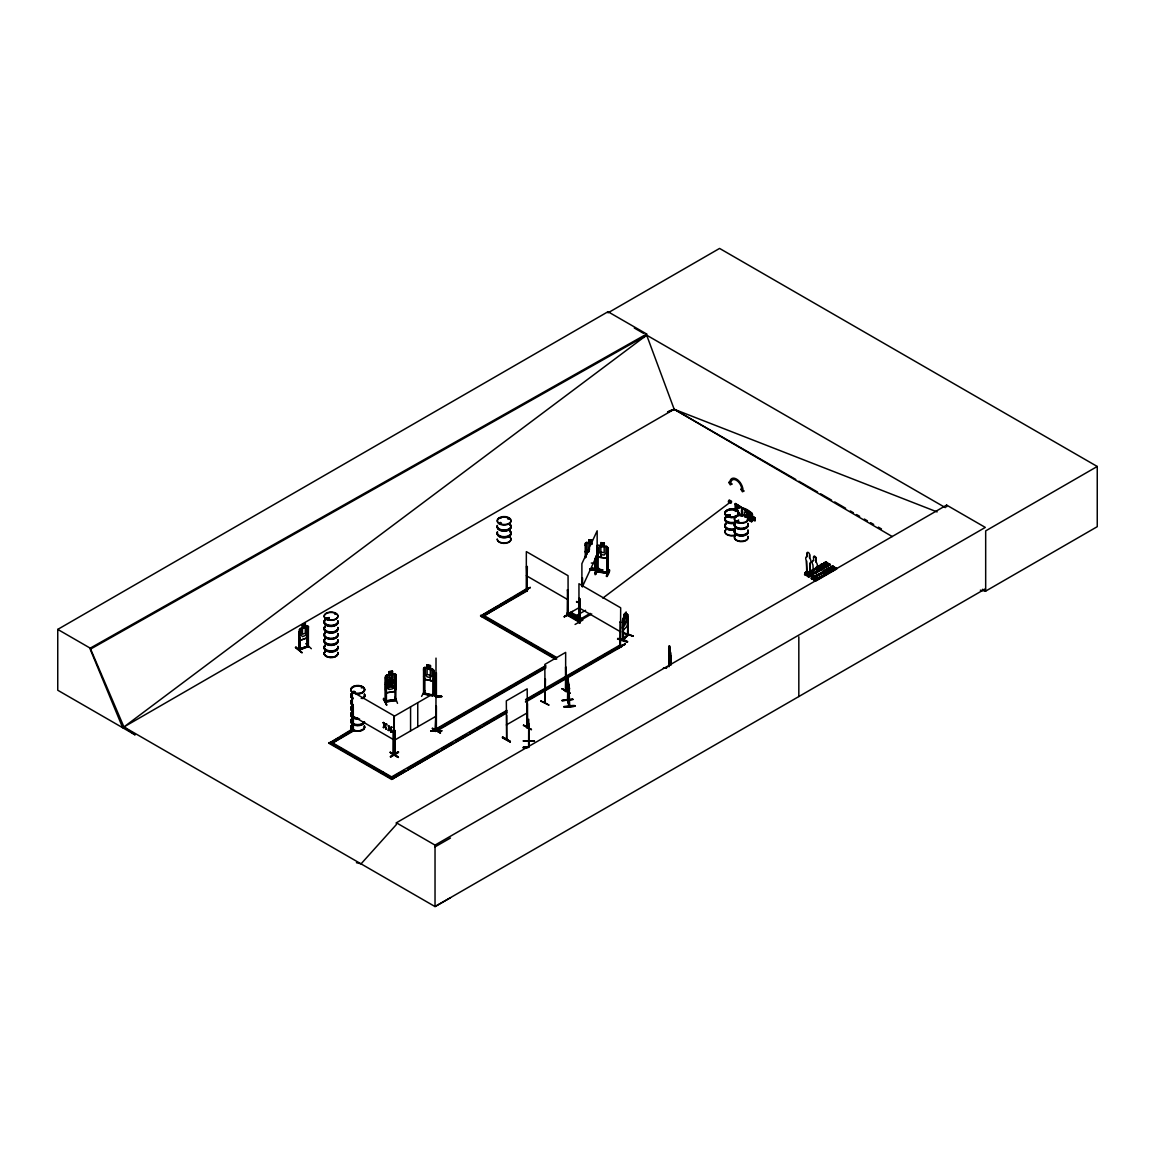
<?xml version="1.0" encoding="UTF-8"?>
<svg xmlns="http://www.w3.org/2000/svg" width="1155" height="1155" viewBox="0 0 1155 1155"><rect width="100%" height="100%" fill="white"/><g stroke="black" fill="none" stroke-linecap="round" stroke-linejoin="round"><path stroke-width="1.5" d="M441.73 696.595L435.406 696.609M810.16 563.077L809.467 574.468L810.16 563.077A3.682 2.122 60 0 0 809.626 558.024L809.626 554.775A1.848 1.068 60 0 0 808.327 552.523A1.848 1.068 60 0 0 807.013 553.274L806.854 556.623L807.013 553.274M816.094 578.424L816.802 567.047M567.336 699.41L567.437 699.959M567.986 700.84L567.61 679.732L567.596 691.657M569.458 704.954L567.885 700.277M569.603 706.441L567.827 700.305M597.077 569.574C597.438 568.953 596.89 569.328 597.568 569.603M568.173 680.223L568.015 679.183M669.64 649.24L669.597 647.58M670.319 664.082C671.069 662.638 670.059 663.129 668.731 655.65M576.547 602.029C576.533 600.008 577.774 604.007 580.113 602.578M623.483 638.975C617.737 642.44 639.105 625.606 622.516 640.274L622.473 619.961L627.382 614.114L627.974 635.38L627.959 614.59M627.974 634.499L627.425 634.47M729.989 502.411C731.548 505.775 732.501 497.819 729.989 502.411L602.867 598.088M823.833 563.062C835.051 569.227 818.433 562.312 825.984 562.297L804.847 574.555L804.818 572.779L807.273 571.711L807.374 575.508L807.562 572.765L806.349 572.519M813.106 576.677L814.737 576.1M562.11 700.637L573.024 699.555M666.579 667.648L663.446 667.98L666.652 667.864M737.612 511.737L737.439 507.233C736.601 507.247 734.479 508.431 736.904 508.547L737.771 508.041C737.28 506.222 735.735 508.604 736.904 508.792L737.771 508.041M736.818 507.94L736.572 506.727M807.085 573.313L806.71 572.62L806.97 573.457M807.403 572.49L806.58 573.284M808.24 572.447L806.666 573.068L809.626 574.367M807.98 572.115L807.489 572.36M813.409 576.634L813.467 577.428M814.261 576.056C815.083 576.735 813.726 576.764 814.766 576.157M394.1 754.576L394.014 715.811L352.304 691.73L352.304 730.538L353.387 730.696L353.286 706.615L352.304 706.355L353.286 706.615M393.581 729.888L393.35 754.201L393.306 730.047L394.288 730.292L393.306 730.047M393.855 753.652L394.736 755.125L395.27 730.624L394.562 731.043M526.391 590.407L527.416 590.624L526.781 590.176M527.416 590.624L526.593 589.238L526.853 591.086L482.083 616.943L526.853 590.335L525.337 589.454L480.552 616.063L555.093 659.101M527.33 590.552L526.622 566.094L527.041 590.797L527.33 566.499M567.394 614.085L568.433 614.272L567.625 589.772L567.35 614.099C566.542 611.486 569.834 614.489 567.264 613.088M579.651 622.025L578.9 621.607L579.651 622.892M620.683 645.645L619.903 645.284L621.044 646.381L620.163 645.039M627.396 626.039L627.844 622.502L627.396 626.039L623.137 630.298L622.473 627.872M510.322 741.452L502.497 736.933L510.351 741.438M540.944 700.941L548.813 705.012M540.785 701.042L548.827 704.998M617.579 639.033C626.862 638.816 634.571 645.76 617.607 638.946M617.853 638.311L627.468 641.92M308.168 646.439L298.9 649.89L299.001 631.828L299.838 631.511L299.939 649.543M300.127 648.908L298.9 649.052L307.346 646.381L299.78 648.648L299.708 649.586L299.838 638.08M307.23 628.724L307.273 646.699M307.403 646.15C309.959 645.255 305.526 645.732 307.577 646.973M308.371 646.685L308.385 626.371L305.339 626.472L306.826 627.078L306.826 632.608L305.31 635.553L302.466 636.622L300.95 634.831L300.95 629.302L302.466 627.743L302.408 624.711M436.518 697.331L435.955 695.902L436.46 696.566M435.897 696.884L441.73 696.234L435.406 696.248M436.388 706.225L436.359 731.072L435.233 731.332L435.998 706.225L435.507 731.49L435.94 729.383L436.446 730.812M327.587 617.968L326.75 618.401M328.034 618.589L327.399 617.752L326.36 618.315M327.572 618.863L328.034 618.084M335.037 613.522L335.109 614.373L335.195 613.522M353.473 692.235L353.776 691.499L353.401 692.423M354.441 692.163L354.109 691.585M362.208 687.788L361.399 687.918M499.393 523.201L500.288 522.536M501.097 523.302L499.538 522.883M507.651 518.913L508.258 518.581M508.604 518.985L508.503 518.451M727.159 515.809L728.892 515.144M728.011 516.025L728.184 515.029M728.357 516.025L729.18 515.549M735.432 511.246L736.327 511.434M737.294 521.786L736.977 521.049L737.453 521.815M738.55 521.757L737.121 520.847L738.002 520.963M745.495 517.325L745.047 516.559M745.856 516.819L745.48 516.834M813.25 576.59C815.156 575.046 813.755 582.452 814.001 576.605M390.347 752.8C414.804 767.194 373.744 742.362 398.244 756.872M390.361 752.425L398.172 757.333M307.403 637.733L300.271 640.231L299.261 637.762L300.271 640.419L307.403 637.733L308.443 626.429M585.181 551.556L586.336 550.56L588.877 550.935L588.877 543.875L592.212 544.25M585.296 557.923L585.224 543.37L586.365 542.446L588.761 542.778M586.22 545.059L585.166 545.16L586.22 545.059L586.148 557.316M585.195 551.383L586.321 554.386M592.327 540.208L588.79 539.746L588.877 542.893L587.101 543.673L587.101 549.217L588.877 551.772M594.811 558.284L594.71 570.31L594.912 569.17L595.98 570.224L589.7 569.531M594.71 570.31L595.763 570.166M595.893 555.844L595.662 570.483L595.763 569.285M596.991 567.192L594.897 573.472L597.063 566.744M813.654 576.489L814.766 576.504M748.238 511.896L735.316 503.652L735.316 504.648L748.512 511.737L735.576 503.58L736.053 504.98M435.955 696.884L436.503 696.003M435.94 729.498L435.738 730.566M435.94 730.379L436.013 658.105M295.478 647.522L302.033 652.691L295.521 647.464L295.983 646.843L302.033 652.691M623.151 618.329L622.516 627.974M392.512 674.116L394.75 673.697L396.021 674.621L396.05 688.423L394.736 691.412L386.708 692.711M396.021 688.351L394.851 691.556L386.622 692.812L385.539 690.04L385.655 682.114C386.68 678.158 398.533 680.901 394.736 679.66L392.527 679.905M394.822 685.709L386.564 686.922L394.822 685.709L396.021 682.576M386.275 701.114L385.207 701.013L394.707 699.8M385.207 701.894L395.891 700.233M395.948 699.627L395.039 699.757C395.183 702.226 393.855 698.327 395.891 699.352M433.746 678.187L432.605 681.046L430.266 680.54L430.44 665.54L426.989 664.89L427.032 667.792M595.893 560.608L594.652 563.496L591.288 563.019M582.149 577.774L582.149 586.697M596.904 570.079L597.164 545.434L597.251 570.195M598.304 547.73L597.236 547.788L598.304 547.73L598.059 572.072L598.333 570.873L597.222 570.772L597.135 571.855L597.164 530.795L581.889 563.698L581.889 586.061M592.024 568.173L602.881 569.949L592.169 568.289M598.521 568.173L595.186 574.757L597.987 568.549M606.75 549.231L607.819 549.159L606.75 549.231L606.837 573.4L606.851 549.015M598.579 568.159L595.749 574.338M606.476 575.955C609.609 566.297 611.414 569.545 607.082 576.547L606.476 575.955L609.349 570.166M606.476 576.461L609.349 569.834M383.229 698.992L386.68 705.084L383.763 698.428M575.075 624.436L582.9 620.047M597.308 545.983L598.434 545.102L606.592 546.358L607.833 547.6L607.833 573.472L597.265 571.913M597.279 553.996L598.362 557.129L606.635 558.313L607.804 555.627M582.625 586.22L597.164 554.876M604.296 543.11L600.788 542.576L600.903 557.519M600.903 545.651L599.156 546.373L599.156 551.902L600.903 554.544L604.181 555.05L605.927 552.942L605.927 547.412L604.325 546.012M606.592 546.358L607.674 547.687M526.276 590.378L526.348 551.614L568.058 575.695L568.144 614.46L568.043 613.594M567.249 613.998L568.289 614.186M580.027 621.852L579.146 621.361M579.622 622.848L578.886 622.386L579.55 622.819M619.874 645.226L622.069 646.352L620.553 644.721L525.539 699.584M567.394 700.262L569.213 706.557L568.996 684.54M421.575 696.378L424.852 690.704M627.483 634.413L627.425 635.351M426.989 664.89L427.105 667.98L425.401 668.601L425.401 674.13L427.105 676.859L430.281 677.537L431.999 675.516L431.999 669.987L430.281 668.644L433.818 670.333L433.876 694.213M424.506 670.117L423.567 669.914L424.506 670.117L424.607 694.213L423.466 693.13M423.582 676.137L424.636 679.313L432.649 680.988L433.818 678.288M433.775 670.376L430.44 668.5M424.636 679.313L432.605 680.815M432.605 669.034L430.266 668.586M432.807 694.227L432.937 671.647M433.876 671.849L432.807 671.864M424.347 693.361L423.64 692.87M424.506 694.198L424.636 669.9M434.439 696.104L436.373 693.13L434.497 696.176M510.293 741.9L502.281 737.569L510.135 742.059M299.333 637.82L299.362 629.822L302.365 627.67L302.307 624.653L305.411 623.57L305.31 626.674M506.251 738.68L506.987 738.882M526.839 726.87L527.156 727.029M526.767 727.722L527.532 727.737L527.185 688.828L506.323 700.868L506.67 739.373M544.77 702.197L545.478 702.442M565.315 690.43L565.936 690.372M565.243 691.282L565.676 691.47M623.455 639.134L627.425 634.73L628.407 634.932L622.531 640.115M326.822 617.997L327.399 618.878M327.962 618.676L327.775 617.81M328.352 618.531L326.432 618.531M353.069 691.961L353.906 691.412L353.185 691.816M355.061 692.177L353.242 692.307M501.429 523.244L499.494 523.244M735.316 511.102L735.98 511.347M737.958 520.818L737.453 521.078M738.579 521.497L736.76 521.627M824.8 571.335C825.941 574.656 828.279 569.097 824.67 571.754M386.348 729.281L385.063 726.105L386.781 724.257C384.557 723.174 381.742 730.682 385.149 726.163L386.348 729.281L385.149 726.163M383.099 727.39L386.189 723.911M388.21 725.571L389.827 728.386L391.863 727.188L388.181 730.321C392.252 728.516 385.958 721.904 389.48 728.704M389.827 728.386L391.271 726.841M383.691 727.737L384.716 726.423M388.773 730.667L391.863 727.188M395.847 699.612L395.948 700.508M388.181 730.321L389.928 728.444M435.998 730.234L435.233 731.332L435.854 730.884M752.526 516.285L755.096 517.758L755.009 520.775L752.353 519.144L751.501 520.14L746.708 517.368L744.657 514.697L744.657 511.939L746.708 511.636L751.501 514.408L752.353 516.386L754.922 517.859L754.922 520.631M386.651 680.858L385.568 682.172M386.275 701.995L386.376 677.855L385.308 677.783L385.438 702.139L385.481 676.195L389.018 674.664L388.975 671.633L392.512 671.156L392.397 674.231L394.158 674.953L394.158 680.483L392.397 683.125L389.134 683.63L387.373 681.537L387.373 676.007L389.134 674.737L388.975 671.633M385.51 676.267L386.622 675.025M729.657 501.848C727 504.186 728.978 497.949 730.148 500.591M565.979 691.325L565.661 667.013L565.705 691.08M624.321 614.2L626.14 612.381L624.321 614.2L623.368 619.066L623.44 639.913M623.18 618.416L624.379 617.203L624.379 614.229M627.353 614.229L626.082 615.5L626.039 612.352M623.065 621.65L623.065 639.711M627.483 635.293L627.988 616.727L627.974 635.38M628.32 616.842L627.483 617.232M623.426 633.2L633.301 636.087M633.287 636.044L623.469 633.07M807.778 572.129L806.695 572.721M643.985 337.563L646.67 334.026L608.006 311.72L57.75 629.403L57.75 690.242L135.121 734.912L123.932 726.957L90.22 648.157L57.75 629.403M394.202 754.951L394.288 716.244L436.013 692.163M585.325 543.485L586.394 542.619M585.296 551.614L588.862 551.007L587.101 551.729L587.101 554.487M736.385 511.246L735.475 510.943M745.812 517.05L745.134 517.108M818.346 567.221L818.159 568.332M812.99 576.489L816.267 578.337M389.062 680.54L387.401 681.825L387.401 687.355L389.148 689.448L392.411 688.914L394.158 686.272L394.158 680.728L392.411 680.035M594.782 570.094L595.027 569.17L589.628 569.112M807.374 572.635L804.501 574.54L808.774 576.807M816.368 569.184L826.749 562.572L805.613 575.002M826.749 562.572L809.554 572.245M808.009 576.359L813.308 574.179M828.943 564.203L829.954 564.578L816.008 572.447M808.428 576.793L808.731 575.046L810.882 573.804L810.882 575.363M829.608 564.564L825.984 561.821M811.229 578.583L832.625 566.094L836.855 568.866L815.661 581.109L811.46 578.309L811.46 576.749L813.611 575.508L813.51 576.966L816.224 578.583M830.474 567.018C841.62 573.775 825.132 565.113 832.842 566.585L816.195 576.201M811.489 578.525L833.636 567.076M814.607 580.128L835.787 567.899L836.595 568.534L814.65 580.33M815.401 580.763L815.372 579.002L817.523 577.76L817.523 579.334M836.249 568.52L832.625 565.777M545.16 678.851L545.088 703.337L545.434 679.01M545.117 702.933L544.814 664.428L565.661 652.387L565.604 691.499L565.936 667.171M506.67 715.292L506.684 739.734M527.113 727.506L527.185 703.453L527.503 727.765M527.128 727.939L527.46 703.612M569.964 693.231L562.11 688.727M569.79 692.928L562.139 688.784M545.449 703.121L545.088 702.023M523.475 725.239L531.502 729.715L523.634 725.167M735.865 510.236L736.341 503.927L736.125 510.077M737.395 506.641L737.612 505.125L737.395 506.641L739.344 507.738L739.561 506.237L739.344 507.738M736.356 507.853L737.222 508.359L737.439 507.233M522.074 592.226L530.289 587.433L522.522 592.472M522.407 592.356L530.232 587.447M568.332 590.176L567.35 589.931M348.406 732.097L353.127 729.368M345.865 751.299L332.062 743.329L352.91 731.259C350.672 727.65 354.267 731.014 352.492 729.368M579.233 598.203L579.897 622.617M352.232 730.48L352.853 730.855M571.018 613.19C549.13 625.591 588.169 601.538 564.506 616.655M564.391 616.655L572.274 612.107M432.288 728.675L440.589 732.905L432.721 728.415M390.78 757.001C414.284 741.871 374.177 766.068 398.547 752.454M620.408 645.963L620.683 607.804L578.958 583.723L578.958 622.531M390.419 756.727L398.114 751.717M436.388 729.354L435.233 730.465M620.942 622.285L619.975 622.04M394.562 755.125L395.27 730.624M624.841 644.129C601.091 658.509 641.805 634.355 617.059 648.33M624.884 644.216L617.117 648.764M482.097 615.167L497.545 606.26M500.635 604.469L511.434 598.232M514.524 596.456L525.337 590.205L526.853 591.086M506.814 712.895L391.646 779.423L329.002 743.329L351.394 729.628L352.91 730.494L332.048 743.3M329.002 743.329L337.982 738.117M340.956 736.399L349.893 731.231M591.707 613.897L581.398 619.845L570.859 613.767L570.859 612.381L579.695 607.285M567.971 614.908L569.487 614.041L579.911 620.062L578.395 620.942L567.971 614.908L567.971 615.673L578.395 621.693L579.911 620.812M567.971 615.673L569.487 614.041M384.413 725.773L383.142 722.655L384.196 722.756L385.193 725.21M383.142 722.655L384.196 722.756M747.4 519.346L751.53 521.728L752.526 521.266L752.439 514.35C749.494 509.24 736.471 505.024 751.587 512.878M386.781 724.257L385.756 724.156M385.063 726.105L386.795 729.022M570.859 612.381L576.749 615.413L585.585 610.316M752.439 514.408L751.544 512.849M388.845 725.946L390.26 728.141M581.398 619.845L581.398 618.459L590.234 613.363M751.53 521.728L747.4 519.245M390.794 731.837L391.863 731.952L390.794 731.837L389.798 729.354M394.288 740.326L436.013 716.244M545.781 665.583L435.363 729.325L436.879 730.205L545.752 667.359M436.922 729.18L469.58 710.325M472.684 708.535L475.802 706.73M478.906 704.94L483.57 702.24M486.688 700.45L489.792 698.66M492.911 696.855L503.797 690.575M508.46 687.875L511.564 686.084M514.682 684.294L545.781 666.334M545.752 668.11L436.879 730.956L436.879 730.205M382.738 771.771L381.15 772.681L329.002 742.578M391.603 776.911L506.857 710.368M393.162 776.766L404.062 770.472M407.181 768.667L438.323 750.692M441.441 748.888L452.341 742.593M455.46 740.788L466.36 734.493M469.479 732.703L474.142 730.003M477.26 728.213L480.379 726.408M483.483 724.604L488.161 721.918M491.279 720.114L494.398 718.309M497.502 716.519L506.857 711.119M527.099 699.439L544.236 689.535M567.596 676.05L586.278 665.266M589.397 663.461L600.297 657.166M603.415 655.376L608.093 652.676M611.197 650.871L614.316 649.081M617.434 647.276L620.553 645.486M391.646 779.423L506.814 712.144M525.511 701.359L622.069 645.602M525.511 702.11L622.069 646.352M506.323 724.95L527.185 712.909M809.626 554.775L809.626 558.024M807.013 556.522A3.682 2.122 60 0 0 806.479 560.955L806.724 573.111M816.094 562.081L816.267 558.746A1.848 1.068 60 0 0 814.954 556.479A1.848 1.068 60 0 0 813.654 557.244L813.495 557.331A1.848 1.068 60 0 1 814.795 556.58A1.848 1.068 60 0 1 816.094 558.832L816.094 562.081A3.682 2.122 60 0 1 816.643 567.134M813.568 576.836L812.947 565.012A3.682 2.122 60 0 1 813.495 560.579L813.654 560.493M804.818 572.779L807.273 571.711M810.882 573.804L810.579 574.872L806.176 572.187L806.176 574.815L806.363 572.072L807.562 572.765L806.493 573.198M816.195 567.466C827.745 572.678 810.536 568.029 818.346 566.224L822.245 568.794L818.346 566.224M820.252 565.127C831.802 570.325 814.607 565.69 822.403 563.885L826.316 566.455L822.403 563.885M809.034 571.927L825.984 562.124L830.228 564.91L816.513 572.736M805.353 575.06L826.749 562.73M813.438 570.96L805.569 574.8M805.122 572.952L805.122 574.208L808.428 576.114L808.428 574.858L810.579 573.616M807.663 576.345L829.146 563.943M807.764 576.432L827.673 565.012M829.896 564.073L808.182 576.663L829.911 564.376M808.948 577.11L813.582 574.511M811.46 576.749L813.914 575.681M822.822 571.436C834.372 576.634 817.177 571.999 824.973 570.195L828.886 572.765L824.973 570.195M826.893 569.083C838.443 574.295 821.248 569.66 829.045 567.856L832.957 570.426L829.045 567.856M815.776 575.955L832.668 566.297M811.951 579.016L831.918 567.61M814.203 579.362L812.817 578.785L812.817 576.143L814.203 576.735M812.239 578.958L832.178 567.942M811.763 576.923L811.763 578.179L815.069 580.084L815.069 578.828L817.523 577.76M814.405 580.388L834.314 568.967M826.735 573.689L828.886 572.447M830.806 571.35L832.957 570.108M834.386 569.271L836.538 568.043M836.552 568.332L814.896 580.676M396.382 822.793L946.638 505.096L985.302 527.416L435.031 845.114L396.382 822.793L396.382 824.54L361.053 863.853L356.433 862.684M982.558 589.281L985.677 591.1L1097.25 526.68L1097.25 466.476L985.677 530.896L985.677 591.1L980.35 590.205M985.302 588.877L435.031 906.574L123.932 726.957L122.69 727.737L90.22 649.283L646.67 335.167L945.339 507.608M308.212 646.728L299.116 650.121L299.001 631.828M435.031 846.86L450.479 838.01M450.479 897.724L435.031 906.574L435.031 845.114M90.22 648.157L646.67 334.026M595.749 569.574L589.7 568.895M595.908 570.44L589.628 569.747M394.996 730.465L395.27 754.807L395.082 753.623M500 522.941L499.812 523.114M824.988 571.436C828.568 570.252 825.839 574.526 824.627 571.682M499.234 517.801L500.895 518.119M597.337 570.787L597.38 571.653L607.934 573.255M598.232 571.205L597.337 571.046M607.674 573.472L607.718 547.614M299.203 632.016L300.04 631.698M307.447 628.912L308.284 628.594L307.909 646.454M311.345 648.706L305.757 643.624M669.106 411.007L674.188 409.274L937.109 511.925M423.741 668.196L423.697 693.794L424.737 694.011M299.362 650.092L299.116 649.24M728.56 515.722L727.809 515.722M818.606 567.365L820.281 567.625M354.484 692.206L353.733 692.206M352.492 730.234L353.242 730.624M393.494 753.046L393.696 753.984M392.556 677.018L389.062 677.581M386.737 681.017L389.177 680.627M389.134 671.777L392.397 671.272M386.651 675.054L394.736 673.87M394.808 676.325L395.876 676.382L394.808 676.325L395.053 700.666M386.376 677.855L385.308 677.783M395.097 697.172L397.522 703.337M385.539 702.096L395.876 700.464L395.775 699.381M440.228 733.035L432.345 728.17M668.731 647.695L668.832 666.247M669.929 647.811L669.9 659.693L669.048 654.365M669.048 648.836L669.438 645.732L670.015 647.825M669.207 649.789L669.207 666.204M670.521 653.889L670.434 652.099L670.449 665.28M670.838 655.39L670.838 665.237M668.904 659.231L670.434 664.067M666.666 667.532L663.548 668.326M567.495 700.84L568.015 678.173L568.477 692.134L567.625 686.806M567.957 682.793C567.018 680.945 569.805 688.337 568.477 689.766L567.913 682.302M569.574 688.394L569.025 687.86L569.675 706.384M569.097 694.285L568.895 696.523L567.495 691.614M562.124 700.767L573.024 699.208L562.11 700.262M563.943 706.571C583.492 703.409 573.024 708.593 563.958 706.658M500.462 523.59L500.462 522.464M728.011 515.289L729.224 515.491M354.109 692.509L354.109 691.758M386.232 700.825L394.707 699.54M527.142 589.902L526.391 589.526M567.625 613.854L567.625 589.772M568.015 614.417L567.35 614.012M436.388 672.73L436.402 697.461M435.406 696.407L441.73 696.739M430.671 730.884C433.948 730.566 454.796 730.797 430.671 731M528.73 719.233L528.615 747.097M528.73 723.29L529.235 747.097M523.403 740.933L534.462 741.293L523.403 740.788M523.403 741.135L534.462 741.12M528.138 747.198L523.403 747.169L523.403 748.036L526.565 748.036M523.403 747.256L528.138 747.256M523.403 747.675L528.138 747.603M523.403 747.935L526.565 747.935M728.184 514.971L728.848 515.65M354.109 691.397L355.148 691.961M625.981 612.511L626.876 621.087L624.278 626.053L623.368 624.595M736.948 507.695L737.771 508.287M806.58 572.649L809.583 574.613M588.877 539.934L592.212 540.295M586.336 542.504L592.212 543.254M597.539 567.192L595.504 573.515M386.391 701.706L386.275 677.639M592.053 568.534L602.751 570.151M576.562 601.957L580.128 602.491M600.903 546.647L604.181 547.152L604.181 552.682L600.903 552.177M598.478 556.955L606.548 558.212M744.744 508.922C737.944 503.984 744.282 526.579 742.261 508.474M427.105 665.02L430.281 665.684M427.148 667.908L424.665 667.359L423.582 668.196L423.625 694.083L432.692 695.916M424.722 667.475L432.562 669.12L433.702 670.348L433.746 694.415M430.281 669.64L427.105 668.962L427.105 674.491L430.281 675.17M424.737 693.39L432.822 695.079M432.692 695.296L424.549 693.058M423.697 693.794L432.822 695.714M728.357 514.986L728.949 516.083L727.188 515.549M588.516 551.946L587.592 552.177M623.426 632.695L633.041 636.232M569.126 705.647L567.596 700.334M737.121 521.843L736.919 521.742A7.002 4.043 0 0 0 738.608 519.967M818.346 568.231C822.057 569.372 818.982 565.084 818.029 568.159M736.341 503.927L735.576 503.493L735.576 509.759M737.395 505.255L739.344 506.366M748.512 511.737L735.273 504.49M737.612 506.511L739.561 507.623M736.356 506.857L737.222 507.348M736.572 507.738L737.655 508.258M738.449 513.239L742.766 515.693M738.189 513.398L742.492 515.852M738.493 513.989A6.887 3.97 0 0 1 726.971 515.765A6.901 3.985 0 0 1 730.061 509.138A6.887 3.97 0 0 1 738.493 513.989A6.901 3.985 0 0 1 726.971 515.809A6.887 3.97 0 0 1 730.061 509.124A6.901 3.985 0 0 1 738.507 514.018L741.322 515.693M738.189 514.22L741.062 515.852M625.216 644.476L624.783 643.725M561.951 688.77L569.978 693.274M531.314 729.368L523.432 725.34M1097.25 466.476L719.579 248.426L608.006 312.846L608.006 311.72M634.297 328.02L643.58 333.376M795.737 479.44L674.188 409.274L646.67 335.167L123.932 726.957L674.188 409.274L892.238 536.555M798.856 481.245L817.567 492.044M820.685 493.849L831.6 500.144M834.718 501.949L845.619 508.243M850.297 510.943L853.415 512.748M856.534 514.538L859.652 516.343M864.33 519.043L867.448 520.847M870.567 522.638L873.685 524.442M878.363 527.142L881.482 528.947M752.439 519.1L755.009 520.573M526.348 575.695L568.058 599.777M578.958 607.804L620.683 631.886M570.974 615.644L578.424 619.946M556.609 657.469L483.599 615.312L483.599 616.063M486.703 617.853L497.574 624.133M500.693 625.923L531.762 643.869M534.866 645.659L537.97 647.45M542.633 650.149L556.609 658.22M480.552 615.312L556.638 659.245M352.304 715.811L394.014 739.893M352.91 731.259L351.394 729.628M393.176 777.791L330.532 741.669L330.532 742.448M348.94 753.074L352.001 754.85M355.061 756.612L359.667 759.268M362.742 761.044L365.803 762.82M368.864 764.581L393.176 778.542L393.119 777.791M391.646 778.672L381.222 772.652L381.15 773.431M576.749 615.413L581.398 618.459M619.975 646.208L620.235 621.881M818.159 568.087L819.833 568.592L820.411 567.538M738.55 521.136L737.785 520.775A6.887 3.97 0 0 0 736.414 521.526M307.317 625.736L300.271 628.479L299.333 629.879M807.013 572.837L806.479 560.955M569.545 705.07L568.939 706.008L569.415 687.831M395.992 674.549L395.79 700.551M385.481 684.135L386.593 686.994M383.792 698.414L386.68 705.084M390.563 728.791L391.863 731.952M391.43 732.212L390.13 729.036L391.227 731.591M383.576 722.395L384.846 725.513L383.763 723.016M385.597 684.106L386.68 686.879M669.799 647.984L669.323 645.746L669.323 648.706M669.438 647.738L669.799 648.98M670.42 652.171L668.918 647.305L669.005 666.81M567.899 678.187L568.477 683.24M568.015 680.18L568.375 681.421M567.495 679.732L568.996 684.612M622.574 627.901L623.18 630.168M736.89 521.454L736.63 521.338A6.901 3.985 0 0 0 737.814 520.53M568.188 681.566L568.043 678.346M946.638 505.096L946.638 506.857M817.22 577.587L817.22 578.843M813.654 557.244L813.495 560.579M813.005 576.042L813.005 578.669M798.827 636.838L798.827 696.537M735.316 503.739L735.316 509.918M670.622 653.846L670.622 664.197M669.38 660.212L669.38 665.136M604.325 543.052L604.181 546.156M598.42 570.945L598.42 571.826M589.483 548.538L589.483 549.52M582.524 577.832L582.524 586.754M582.264 578.381L582.264 585.527M579.94 598.608L580.027 622.733M579.68 598.766L579.752 622.892M578.395 620.942L578.395 621.693M568.043 699.901L568.015 700.897L567.957 691.008M525.337 589.454L525.337 590.205M430.44 665.54L430.396 668.572M417.749 702.702L417.749 726.798M410.574 706.846L410.574 730.927M392.368 671.199L392.368 674.173M353.011 706.759L353.098 730.898M352.564 706.196L352.564 730.292M307.23 635.293L307.346 647.017M305.238 623.642L305.238 626.616M337.809 627.699A7.002 4.043 0 0 1 330.142 632.752A7.002 4.043 0 0 1 324.988 626.732M337.939 629.129A6.887 3.97 0 0 1 329.276 632.969A6.887 3.97 0 0 1 325.089 627.151M337.736 633.431A6.916 3.985 0 0 1 330.157 638.426A6.916 3.985 0 0 1 325.06 632.478M337.708 633.691A6.887 3.97 0 0 1 330.157 638.657A6.887 3.97 0 0 1 325.089 632.723M337.809 621.058A7.002 4.043 0 0 1 330.142 626.111A7.002 4.043 0 0 1 324.988 620.076M326.1 619.253A7.002 4.043 0 0 1 329.247 618.199M337.953 628.017A6.901 3.985 0 0 1 329.262 631.872A6.901 3.985 0 0 1 325.075 626.024M337.953 622.487A6.901 3.985 0 0 1 329.262 626.342A6.901 3.985 0 0 1 325.075 620.495M326.172 619.672A6.901 3.985 0 0 1 329.262 618.647M337.809 627.367A7.002 4.043 0 0 1 330.142 632.406A7.002 4.043 0 0 1 324.988 626.385M337.809 620.711A7.002 4.043 0 0 1 330.142 625.765A7.002 4.043 0 0 1 324.988 619.744M326.1 618.907A7.002 4.043 0 0 1 329.247 617.853M337.939 621.376A6.887 3.97 0 0 1 329.276 625.216A6.887 3.97 0 0 1 325.089 619.383M326.186 618.56A6.887 3.97 0 0 1 329.276 617.535M337.809 646.641A7.002 4.043 0 0 1 330.142 651.694A7.002 4.043 0 0 1 324.988 645.674M337.953 648.071A6.901 3.985 0 0 1 329.262 651.925A6.901 3.985 0 0 1 325.075 646.078M337.924 653.254A6.872 3.97 0 0 1 329.276 657.08A6.872 3.97 0 0 1 325.104 651.276M337.91 635.308A6.858 3.956 0 0 1 329.276 639.134A6.858 3.956 0 0 1 325.118 633.33M337.736 652.387A6.916 3.985 0 0 1 330.157 657.383A6.916 3.985 0 0 1 325.06 651.42M337.722 652.604A6.901 3.985 0 0 1 330.157 657.585A6.901 3.985 0 0 1 325.075 651.651M337.736 633.951A6.916 3.985 0 0 1 330.157 638.932A6.916 3.985 0 0 1 325.06 632.983M337.809 640A7.002 4.043 0 0 1 330.142 645.053A7.002 4.043 0 0 1 324.988 639.018M337.953 646.959A6.901 3.985 0 0 1 329.262 650.814A6.901 3.985 0 0 1 325.075 644.966M337.953 641.429A6.901 3.985 0 0 1 329.262 645.284A6.901 3.985 0 0 1 325.075 639.437M337.809 646.295A7.002 4.043 0 0 1 330.142 651.348A7.002 4.043 0 0 1 324.988 645.327M337.809 639.653A7.002 4.043 0 0 1 330.142 644.707A7.002 4.043 0 0 1 324.988 638.686M337.953 640.318A6.901 3.985 0 0 1 329.262 644.158A6.901 3.985 0 0 1 325.075 638.325M748.036 530.665A7.002 4.043 0 0 1 740.369 535.718A7.002 4.043 0 0 1 735.215 529.697A6.887 3.97 0 0 1 726.971 529.106A6.887 3.97 0 0 1 725.874 524.312M747.935 531.069A6.887 3.97 0 0 1 740.384 536.035A6.887 3.97 0 0 1 735.316 530.102M747.935 536.252A6.887 3.97 0 0 1 740.384 541.233A6.887 3.97 0 0 1 735.316 535.299A6.887 3.97 0 0 1 726.971 534.664A6.887 3.97 0 0 1 725.874 529.871M747.935 536.642A6.887 3.97 0 0 1 740.384 541.623A6.887 3.97 0 0 1 735.316 535.689M748.036 524.024A7.002 4.043 0 0 1 740.369 529.062A7.002 4.043 0 0 1 735.215 523.042M736.327 522.204A7.002 4.043 0 0 1 737.785 521.569A6.887 3.97 0 0 1 736.717 522.464M747.935 529.957A6.887 3.97 0 0 1 740.384 534.924A6.887 3.97 0 0 1 735.316 528.99M747.949 524.413A6.901 3.985 0 0 1 740.369 529.394A6.901 3.985 0 0 1 735.302 523.46M736.399 522.638A6.901 3.985 0 0 1 737.828 522.002M748.036 530.318A7.002 4.043 0 0 1 740.369 535.371A7.002 4.043 0 0 1 735.215 529.351M748.036 523.677A7.002 4.043 0 0 1 740.369 528.73A7.002 4.043 0 0 1 735.215 522.71M736.327 521.872A7.002 4.043 0 0 1 737.785 521.223M747.935 523.302A6.887 3.97 0 0 1 740.384 528.283A6.887 3.97 0 0 1 735.316 522.349M735.345 529.409A7.002 4.043 0 0 1 726.899 528.773A7.002 4.043 0 0 1 725.788 523.894M735.287 534.938A6.887 3.97 0 0 1 726.971 534.303A6.887 3.97 0 0 1 725.874 529.495M737.901 521.28A7.002 4.043 0 0 1 736.789 522.118M735.345 522.767A7.002 4.043 0 0 1 726.899 522.118A7.002 4.043 0 0 1 725.788 517.252M726.899 516.415A7.002 4.043 0 0 1 730.032 515.361M735.287 528.629A6.901 3.985 0 0 1 726.971 528.008A6.901 3.985 0 0 1 725.874 523.186M735.287 523.1A6.887 3.97 0 0 1 726.971 522.464A6.887 3.97 0 0 1 725.874 517.671M726.971 516.848A6.887 3.97 0 0 1 730.061 515.809M735.345 529.062A7.002 4.043 0 0 1 726.899 528.427A7.002 4.043 0 0 1 725.788 523.547M735.345 522.421A7.002 4.043 0 0 1 726.899 521.786A7.002 4.043 0 0 1 725.788 516.906M726.899 516.068A7.002 4.043 0 0 1 730.032 515.029M735.287 521.988A6.901 3.985 0 0 1 726.971 521.353A6.901 3.985 0 0 1 725.874 516.545M726.971 515.722A6.901 3.985 0 0 1 730.061 514.697M352.809 705.243A7.002 4.043 0 0 1 351.697 700.378M352.881 705.59A6.901 3.985 0 0 1 351.784 700.782M352.91 710.758A6.858 3.956 0 0 1 351.827 705.979M354.325 693.462A6.872 3.97 0 0 1 353.82 686.777A6.872 3.97 0 0 1 364.532 689.333A6.872 3.97 0 0 1 355.985 693.852M352.881 711.162A6.916 3.985 0 0 1 351.77 706.355M364.518 694.704A7.002 4.043 0 0 1 362.713 698.602M352.809 698.602A7.002 4.043 0 0 1 351.697 693.722M352.896 704.478A6.887 3.97 0 0 1 351.799 699.67M364.431 695.093A6.901 3.985 0 0 1 363.738 698.125M352.881 698.948A6.901 3.985 0 0 1 351.784 694.141M352.809 704.911A7.002 4.043 0 0 1 351.697 700.031M364.518 694.357A7.002 4.043 0 0 1 362.713 698.255M352.809 698.255A7.002 4.043 0 0 1 351.697 693.39M364.417 693.982A6.887 3.97 0 0 1 361.212 698.457M352.896 697.822A6.887 3.97 0 0 1 351.799 693.029M364.518 722.38A7.002 4.043 0 0 1 355.09 725.066A7.002 4.043 0 0 1 351.697 719.305M364.417 722.741A6.887 3.97 0 0 1 355.134 725.383A6.887 3.97 0 0 1 351.799 719.724M364.388 725.889A6.858 3.956 0 0 1 356.866 730.826A6.858 3.956 0 0 1 351.827 724.921M352.91 711.754A6.858 3.956 0 0 1 351.827 706.976M364.446 726.019A6.916 3.985 0 0 1 356.866 731.014A6.916 3.985 0 0 1 351.77 725.051M364.417 726.264A6.887 3.97 0 0 1 356.866 731.245A6.887 3.97 0 0 1 351.799 725.311M352.881 711.422A6.916 3.985 0 0 1 351.77 706.6M357.761 718.728A7.002 4.043 0 0 1 351.697 712.664M364.431 721.63A6.901 3.985 0 0 1 355.119 724.286A6.901 3.985 0 0 1 351.784 718.612M359.552 718.915A6.901 3.985 0 0 1 352.289 717.5A6.901 3.985 0 0 1 351.784 713.083M364.518 722.034A7.002 4.043 0 0 1 355.09 724.719A7.002 4.043 0 0 1 351.697 718.973M357.761 718.381A7.002 4.043 0 0 1 351.697 712.332M357.761 717.934A6.887 3.97 0 0 1 351.799 711.971M510.077 531.863A6.887 3.97 0 0 1 505.904 537.696A6.887 3.97 0 0 1 497.228 533.855M510.178 531.444A7.002 4.043 0 0 1 505.038 537.465A7.002 4.043 0 0 1 497.357 532.412M510.178 531.098A7.002 4.043 0 0 1 505.038 537.133A7.002 4.043 0 0 1 497.357 532.08M510.178 524.803A7.002 4.043 0 0 1 505.038 530.824A7.002 4.043 0 0 1 497.357 525.77M510.178 524.457A7.002 4.043 0 0 1 505.038 530.477A7.002 4.043 0 0 1 497.357 525.424M510.091 530.737A6.901 3.985 0 0 1 505.024 536.685A6.901 3.985 0 0 1 497.459 531.704M510.077 537.436A6.887 3.97 0 0 1 505.904 543.269A6.887 3.97 0 0 1 497.228 539.428M510.077 537.046A6.887 3.97 0 0 1 505.904 542.879A6.887 3.97 0 0 1 497.228 539.038M510.091 525.207A6.901 3.985 0 0 1 505.904 531.055A6.901 3.985 0 0 1 497.213 527.2M510.077 524.096A6.887 3.97 0 0 1 505.904 529.928A6.887 3.97 0 0 1 497.228 526.088M745.581 515.549L745.726 516.401L748.7 516.141L751.631 519.678L749.277 515.881C753.132 517.036 751.775 512.719 748.671 514.899L745.726 511.203L748.137 515.173L745.581 515.549M393.884 687.673L392.758 687.947L390.838 685.391L387.806 688.77L390.101 684.872C385.496 682.129 389.553 679.819 390.78 684.092L393.754 680.887L391.545 684.655L393.884 687.673M598.42 571.205L607.848 572.317L598.42 571.205M625.678 613.305L624.581 615.384L625.678 613.305M625.981 616.452L624.278 618.156L624.278 623.686L625.981 621.996L625.981 616.452M748.512 518.956L748.238 519.923L748.512 518.956M731.88 484.032L730.278 484.883L728.69 482.227L729.787 482.848A9.298 5.414 59.6 0 1 736.414 479.022A9.298 5.414 59.6 0 1 743.04 490.37L744.138 490.99L742.434 491.785L740.745 489.07L741.842 489.691A7.753 4.519 59.6 0 0 736.312 480.206A7.753 4.519 59.6 0 0 730.769 483.411L731.88 484.032M674.188 409.274L667.604 412.147L674.188 409.274M304.805 624.393L302.971 625.072L302.971 626.068L304.805 625.375L304.805 624.393M305.31 627.656L302.466 628.724L302.466 634.254L305.31 633.185L305.31 627.656M391.834 677.653L389.726 677.999L389.726 678.981L391.834 678.635L391.834 677.653M392.411 681.017L389.148 681.537L389.148 687.081L392.411 686.546L392.411 681.017M391.819 671.864L389.711 672.181L389.711 673.177L391.819 672.845L391.819 671.864M392.397 675.227L389.134 675.733L389.134 681.262L392.397 680.757L392.397 675.227M574.872 705.936L563.958 707.048L574.872 705.994M591.62 540.728L589.483 540.482L589.483 541.478L591.62 541.709L591.62 540.728M603.589 543.601L601.495 543.269L601.495 544.265L603.589 544.582L603.589 543.601M429.718 666.06L427.668 665.627L427.668 666.608L429.718 667.041L429.718 666.06M751.501 515.881L746.708 513.123L746.708 515.881L751.501 518.653L751.501 515.881M754.504 518.104L753.638 517.613L754.504 519.88L754.504 518.104M669.9 651.795L669.337 649.861L669.9 657.325L669.9 651.795M327.601 619.499A6.916 3.985 0 0 0 337.967 616.034A6.916 3.985 0 0 0 327.601 612.583A6.916 3.985 0 0 0 327.601 619.499M327.63 619.802A6.858 3.956 0 0 0 337.91 616.366A6.858 3.956 0 0 0 327.63 612.944A6.858 3.956 0 0 0 327.63 619.802M737.828 522.204A6.901 3.985 0 0 0 748.18 518.754A6.901 3.985 0 0 0 737.828 515.303A6.901 3.985 0 0 0 737.828 522.204M737.828 522.767A6.887 3.97 0 0 0 748.166 519.331A6.887 3.97 0 0 0 737.828 515.895A6.887 3.97 0 0 0 737.828 522.767M726.971 516.343A6.887 3.97 0 0 0 738.493 514.567A6.887 3.97 0 0 0 730.061 509.687A6.887 3.97 0 0 0 726.971 516.343A6.872 3.97 0 0 0 738.478 514.567A6.872 3.97 0 0 0 730.061 509.716A6.872 3.97 0 0 0 726.986 516.357M354.325 692.885A6.887 3.97 0 0 0 364.648 689.434A6.887 3.97 0 0 0 354.325 685.998A6.887 3.97 0 0 0 354.325 692.885M352.881 692.509A6.916 3.985 0 0 0 364.446 690.719A6.916 3.985 0 0 0 355.971 685.825A6.916 3.985 0 0 0 352.881 692.509M500.664 523.995A6.901 3.985 0 0 0 511.015 520.544A6.901 3.985 0 0 0 500.664 517.094A6.901 3.985 0 0 0 500.664 523.995M499.263 523.879A6.858 3.956 0 0 0 510.741 522.103A6.858 3.956 0 0 0 502.338 517.267A6.858 3.956 0 0 0 499.263 523.879"/></g></svg>
